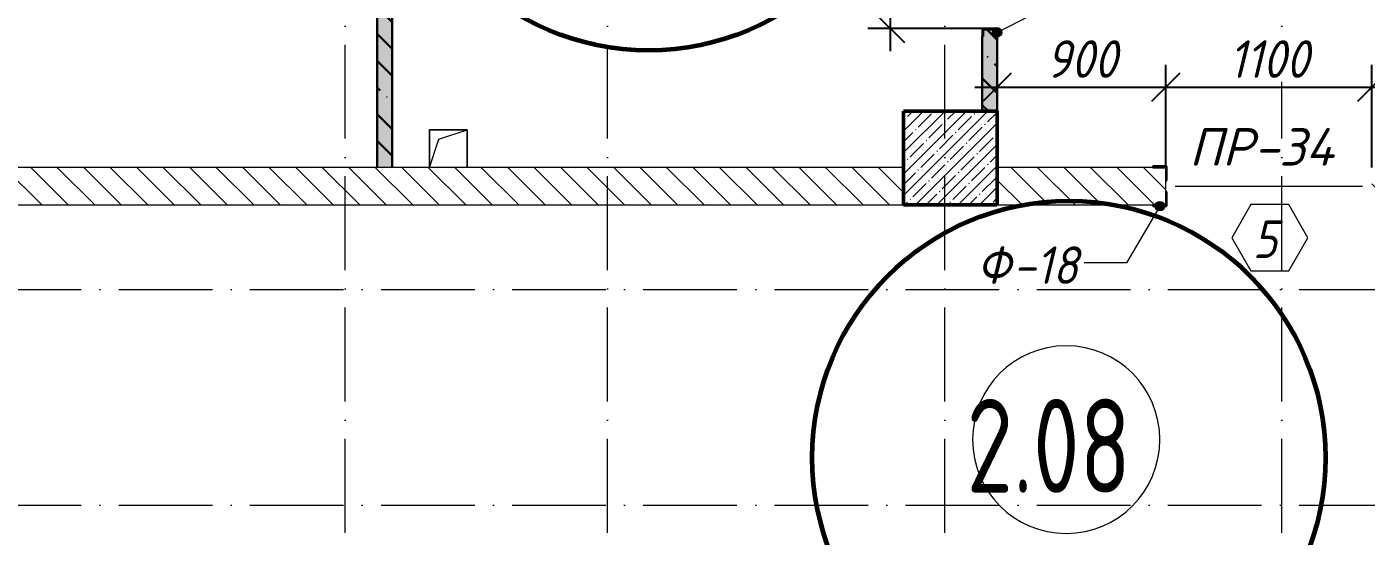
# Model space of a CAD drawing. Header units: millimetres. Extents: x -6064 to 178764, y -5836 to 29924.
# Drawn here: x 68860 to 76009, y 16834 to 19549 of the extents above; entities that cross this region are included whole.
import ezdxf

# ---------------------------------------------------------------- set-up
doc = ezdxf.new("R2010")
doc.units = ezdxf.units.MM
doc.linetypes.add('50_200_ШТРИХ_1Т_ш5_п1_п1_', pattern=[700, 500, -100, 0, -100])
for name, color, linetype, lineweight in [('0) ПГП', 1, 'Continuous', 30), ('A-AREA-IDEN', 7, 'Continuous', 9), ('A-DOOR-IDEN', 7, 'Continuous', 9), ('A-FLOR', 7, 'Continuous', 9), ('A-GENM', 7, 'Continuous', 9), ('A-GENM-1', 7, 'Continuous', 25), ('A-GENM-IDEN', 7, 'Continuous', 9), ('S-COLS', 7, 'Continuous', 9), ('S-COLS-1', 7, 'Continuous', 5), ('S-COLS-2', 7, 'Continuous', 50), ('Оси-1', 7, '50_200_ШТРИХ_1Т_ш5_п1_п1_', 9)]:
    doc.layers.add(name, color=color, linetype=linetype, lineweight=lineweight)
doc.layers.add('A-ANNO-DIMS', color=7, linetype='Continuous')
doc.layers.add('A-WALL-FNSH-2', color=7, linetype='Continuous', lineweight=13, true_color=0xce0000)
doc.layers.add('A-WALL-PATT-2', color=7, linetype='Continuous', lineweight=5, true_color=0xce0000)
doc.styles.add('ISOCPEUR_I_2', font='isocpeui.ttf', dxfattribs={"width": 0.9, "height": 200})
doc.styles.add('ISOCPEUR_I_4', font='isocpeui.ttf', dxfattribs={"height": 200})
doc.styles.add('СПДС', font='ГОСТ тип А.ttf', dxfattribs={"width": 0.9})
doc.dimstyles.new('ISO-2_0_0_9К_СРЕДНИЙ_2', dxfattribs={"dimscale": 304.8, "dimtxt": 199.196235, "dimasz": 0.492126, "dimexe": 0.393701, "dimexo": 0, "dimgap": 0, "dimtad": 1, "dimdec": 0, "dimzin": 0, "dimdsep": 46, "dimtxsty": 'ISOCPEUR_I_2', "dimblk1": 'OBLIQUE', "dimblk2": 'OBLIQUE', "dimsah": 1, "dimcen": 0.09, "dimdle": 0.393701, "dimazin": 0, "dimtfac": 1, "dimtdec": 4, "dimtix": 1, "dimtmove": 0, "dimatfit": 3, "dimfxl": 1, "dimtvp": 1, "dimtolj": 1, "dimtzin": 0, "dimarcsym": 2})
doc.dimstyles.new('ISO-2_0_0_9К_СРЕДНИЙ_ФОН_1', dxfattribs={"dimscale": 304.8, "dimtxt": 199.196235, "dimasz": 0.492126, "dimexe": 0.393701, "dimexo": 0, "dimgap": 0.164042, "dimtad": 1, "dimdec": 0, "dimdsep": 46, "dimtxsty": 'ISOCPEUR_I_2', "dimblk1": 'OBLIQUE', "dimblk2": 'OBLIQUE', "dimsah": 1, "dimcen": 0.09, "dimdle": 0.393701, "dimazin": 0, "dimtfac": 1, "dimtdec": 4, "dimtix": 1, "dimtmove": 0, "dimatfit": 3, "dimfxl": 1, "dimtvp": 1, "dimtfill": 1, "dimtolj": 1, "dimtzin": 0, "dimarcsym": 2})
pattern_1 = [(50, (0, 0), (72.873764, -6.37607), [7.62, -83.82]), (355, (0, 0), (-14.09699, 76.422444), [6.096, -67.056]), (100.451, (6.07, -0.53), (58.776964, 70.04687), [6.476, -71.236]), (46.184, (0, 20.32), (108.43142, -16.81745), [11.43, -125.73]), (96.636, (9.04, 18.92), (94.961, 98.97089), [9.714, -106.854]), (351.184, (0, 20.32), (94.96227, 98.97018), [9.144, -100.584]), (21, (10.16, 15.24), (60.64565, -40.906537), [7.62, -83.82]), (326, (10.16, 15.24), (24.72083, 73.67493), [6.096, -67.056]), (71.451, (15.214, 11.83), (85.36689, 32.768737), [6.476, -71.236]), (37.5, (0, 0), (1.235525, 33.8224325), [3.353, -62.89, 3.353, -64.719, -67.31]), (37.5, (0, 0), (1.235525, 33.8224325), [-134.315, 3.353, -63.957]), (7.5, (0, 0), (26.728146, 40.07255), [3.353, -35.458, 3.353, -61.366, -25.654]), (7.5, (0, 0), (26.728146, 40.07255), [-103.53, 3.353, -22.301]), (327.5, (-22.657, 0), (54.2363175, -2.292117), [3.353, -22.047, 3.353, -75.895, -105.156]), (327.5, (-22.657, 0), (54.2363175, -2.292117), [-104.648, 3.353, -101.803]), (317.5, (-32.817, 0), (59.25158, 10.17014), [3.353, -29.667, 3.353, -49.276, -74.676]), (317.5, (-32.817, 0), (59.25158, 10.17014), [-85.649, 3.353, -71.323])]
pattern_2 = [(135, (0, 0), (-142.5612, -142.5612), []), (135, (142.56, 0), (-142.5612, -142.5612), [252.016, -50.403, 3.353, -47.05])]
pattern_3 = [(135, (0, 0), (-70.71068, -70.71068), [])]

# ---------------------------------------------------------------- blocks, each defined once
blk = doc.blocks.new('Колонна_Несущая_Прямоугольное сечение - 500х500-V33-АР1_1_Кладочный план 2 этажа')
at = {"layer": 'S-COLS-1'}
h = blk.add_hatch(dxfattribs=at)
h.set_pattern_fill('FP_47', color=256, style=0, pattern_type=2)
h.set_pattern_definition([(45, (-73790, -18850), (-57.02463, 57.02463), []), (45, (-73732.975, -18850), (-57.02463, 57.02463), [100.806, -20.161, 3.353, -16.808])])
h.paths.add_polyline_path([(-250, -250), (250, -250), (250, 250), (-250, 250)], flags=0)
at = {"layer": 'S-COLS-2'}
for p, q in [((250, 250), (-250, 250)), ((-250, 250), (-250, -250)), ((250, -250), (250, 250)), ((-250, -250), (250, -250))]:
    blk.add_line(p, q, dxfattribs=at)
blk = doc.blocks.new('AR_Отверстие прямоугольное _в плите_ - AR_Отверстие прямоугольное _в плите_-V58-АР1_1_Кладочный план 2 этажа')
at = {"layer": 'A-GENM'}
for p, q in [((100, 100), (-100, 100)), ((-100, 100), (-100, -100)), ((-50, 50), (100, 100)), ((100, -100), (100, 100)), ((-100, -100), (-50, 50))]:
    blk.add_line(p, q, dxfattribs=at)
blk = doc.blocks.new('Фахверк_СКБ_Уголок - Ф-18_200х3550 h-29129020-АР1_1_Кладочный план 2 этажа')
at = {"layer": 'A-GENM-1'}
for p, q in [((200, 156), (125, 156)), ((125, 156), (125, 81)), ((131, 81), (131, 150)), ((131, 150), (200, 150)), ((200, 150), (200, 156)), ((125, 81), (131, 81)), ((131, 19), (125, 19)), ((125, 19), (125, -56)), ((131, -50), (131, 19)), ((125, -56), (200, -56)), ((200, -50), (131, -50)), ((200, -56), (200, -50))]:
    blk.add_line(p, q, dxfattribs=at)
blk = doc.blocks.new('Фахверк_СКБ_Швеллер - Ф-22_80х3960 h-28624893-АР1_1_Кладочный план 2 этажа')
at = {"layer": 'A-GENM-1'}
for p, q in [((165, 40), (125, 40)), ((125, 40), (125, -40)), ((129.5, 32.6), (165, 32.6)), ((129.5, -32.6), (129.5, 32.6)), ((165, 32.6), (165, 40)), ((125, -40), (165, -40)), ((165, -32.6), (129.5, -32.6)), ((165, -40), (165, -32.6))]:
    blk.add_line(p, q, dxfattribs=at)
blk = doc.blocks.new('_Oblique')
at = {"color": 0, "linetype": 'ByBlock', "lineweight": -2}
blk.add_line((-0.5, -0.5), (0.5, 0.5), dxfattribs=at)
blk = doc.blocks.new('DIMBLOCK362-АР1_1_Кладочный план 2 этажа')
at = {"layer": 'A-ANNO-DIMS', "color": 0, "lineweight": -2, "transparency": 16777216}
for p, q in [((73469.6, 19420), (73469.6, 20760)), ((73960, 20640), (73349.6, 20640)), ((73957, 19540), (73349.6, 19540))]:
    blk.add_line(p, q, dxfattribs=at)
at = {"layer": 'Defpoints', "color": 0, "transparency": 16777216}
for p in [(73469.6, 20640), (73960, 20640), (73957, 19540)]:
    blk.add_point(p, dxfattribs=at)
at = {"layer": 'A-ANNO-DIMS', "color": 0, "lineweight": -2, "transparency": 16777216, "xscale": 150, "yscale": 150, "zscale": 150}
for p, rotation in [((73469.6, 20640), 90), ((73469.6, 19540), 270)]:
    blk.add_blockref('_Oblique', p, dxfattribs=dict(at, rotation=rotation))
at = {"layer": 'A-ANNO-DIMS', "color": 0, "transparency": 16777216, "insert": (73369.6, 20090), "char_height": 200, "width": 514.846, "attachment_point": 5, "rotation": 90, "style": 'ISOCPEUR_I_2'}
blk.add_mtext('\\A1;1100', dxfattribs=at)
blk = doc.blocks.new('AAR_СКБ_Марка_Двери_Перемычка и проем - Марка перемычки и проема-25306769-АР1_1_Кладочный план 2 этажа')
at = {"layer": 'A-DOOR-IDEN'}
for p, q in [((-5, 0), (5, 0)), ((-0.968, -0.984), (-1.986, -2.747)), ((1.067, -0.984), (-0.968, -0.984)), ((2.085, -2.747), (1.067, -0.984)), ((-1.986, -2.747), (-0.968, -4.509)), ((1.067, -4.509), (2.085, -2.747)), ((-0.968, -4.509), (1.067, -4.509))]:
    blk.add_line(p, q, dxfattribs=at)
blk = doc.blocks.new('DIMBLOCK519-АР1_1_Кладочный план 2 этажа')
at = {"layer": 'A-ANNO-DIMS', "color": 0, "lineweight": -2, "transparency": 16777216}
for p, q in [((74040, 19100), (74040, 19347.7)), ((74940, 18800), (74940, 19347.7)), ((73920, 19227.7), (75060, 19227.7))]:
    blk.add_line(p, q, dxfattribs=at)
at = {"layer": 'Defpoints', "color": 0, "transparency": 16777216}
for p in [(74940, 19227.7), (74040, 19100), (74940, 18800)]:
    blk.add_point(p, dxfattribs=at)
at = {"layer": 'A-ANNO-DIMS', "color": 0, "lineweight": -2, "transparency": 16777216, "xscale": 150, "yscale": 150, "zscale": 150, "rotation": 180}
blk.add_blockref('_Oblique', (74040, 19227.7), dxfattribs=at)
at = {"layer": 'A-ANNO-DIMS', "color": 0, "lineweight": -2, "transparency": 16777216, "xscale": 150, "yscale": 150, "zscale": 150}
blk.add_blockref('_Oblique', (74940, 19227.7), dxfattribs=at)
at = {"layer": 'A-ANNO-DIMS', "color": 0, "transparency": 16777216, "insert": (74490, 19377.7), "char_height": 200, "width": 455.087, "attachment_point": 5, "style": 'ISOCPEUR_I_2', "bg_fill": 3, "box_fill_scale": 1.1, "bg_fill_color": 256, "bg_fill_true_color": 13158600, "bg_fill_transparency": 0}
blk.add_mtext('\\A1;900', dxfattribs=at)
blk = doc.blocks.new('DIMBLOCK520-АР1_1_Кладочный план 2 этажа')
at = {"layer": 'A-ANNO-DIMS', "color": 0, "lineweight": -2, "transparency": 16777216}
for p, q in [((74940, 18800), (74940, 19347.7)), ((76040, 18800), (76040, 19347.7)), ((74820, 19227.7), (76160, 19227.7))]:
    blk.add_line(p, q, dxfattribs=at)
at = {"layer": 'Defpoints', "color": 0, "transparency": 16777216}
for p in [(76040, 19227.7), (74940, 18800), (76040, 18800)]:
    blk.add_point(p, dxfattribs=at)
at = {"layer": 'A-ANNO-DIMS', "color": 0, "lineweight": -2, "transparency": 16777216, "xscale": 150, "yscale": 150, "zscale": 150, "rotation": 180}
blk.add_blockref('_Oblique', (74940, 19227.7), dxfattribs=at)
at = {"layer": 'A-ANNO-DIMS', "color": 0, "lineweight": -2, "transparency": 16777216, "xscale": 150, "yscale": 150, "zscale": 150}
blk.add_blockref('_Oblique', (76040, 19227.7), dxfattribs=at)
at = {"layer": 'A-ANNO-DIMS', "color": 0, "transparency": 16777216, "insert": (75490, 19377.7), "char_height": 200, "width": 514.846, "attachment_point": 5, "style": 'ISOCPEUR_I_2', "bg_fill": 3, "box_fill_scale": 1.1, "bg_fill_color": 256, "bg_fill_true_color": 13158600, "bg_fill_transparency": 0}
blk.add_mtext('\\A1;1100', dxfattribs=at)
blk = doc.blocks.new('Марка_Помещения - Номер-25198446-Объем проектирования 2 этажа')
at = {"layer": 'A-AREA-IDEN'}
for start, end in [(360, 180), (180, 360)]:
    blk.add_arc((0, 0), 2.5, start, end, dxfattribs=at)

msp = doc.modelspace()

# ---------------------------------------------------------------- hatches: boundary and pattern name
at = {"layer": '0) ПГП'}
h = msp.add_hatch(dxfattribs=at)
h.set_pattern_fill('FP_25', color=256, style=0, pattern_type=2)
h.set_pattern_definition(pattern_1)
h.paths.add_polyline_path([(74040, 19100), (74040, 19500), (74032.6, 19500), (74032.6, 19535.5), (73967.4, 19535.5), (73967.4, 19500), (73960, 19500), (73960, 19100), (74032.6, 19100)], flags=0)
h.paths.add_polyline_path([(73967.4, 20644.5), (74032.6, 20644.5), (74032.6, 20680), (74040, 20680), (74040, 22700), (73960, 22700), (73960, 20680), (73967.4, 20680)], flags=0)
h = msp.add_hatch(dxfattribs=at)
h.set_pattern_fill('FP_26', color=256, style=0, pattern_type=2)
h.set_pattern_definition(pattern_2)
h.paths.add_polyline_path([(74040, 19100), (74040, 19500), (74032.6, 19500), (74032.6, 19535.5), (73967.4, 19535.5), (73967.4, 19500), (73960, 19500), (73960, 19100), (74032.6, 19100)], flags=0)
h.paths.add_polyline_path([(73967.4, 20644.5), (74032.6, 20644.5), (74032.6, 20680), (74040, 20680), (74040, 22700), (73960, 22700), (73960, 20680), (73967.4, 20680)], flags=0)
h = msp.add_hatch(dxfattribs=at)
h.set_pattern_fill('FP_25', color=256, style=0, pattern_type=2)
h.set_pattern_definition(pattern_1)
h.paths.add_polyline_path([(70730, 18800), (70810, 18800), (70810, 20650), (70730, 20650)], flags=0)
h = msp.add_hatch(dxfattribs=at)
h.set_pattern_fill('FP_26', color=256, style=0, pattern_type=2)
h.set_pattern_definition(pattern_2)
h.paths.add_polyline_path([(70730, 18800), (70810, 18800), (70810, 20650), (70730, 20650)], flags=0)
at = {"layer": 'A-GENM-IDEN'}
h = msp.add_hatch(color=256, dxfattribs=at)
edge = h.paths.add_edge_path(flags=0)
edge.add_arc((74040, 19520), 25, 0, 360)
h = msp.add_hatch(color=256, dxfattribs=at)
edge = h.paths.add_edge_path(flags=0)
edge.add_arc((74908.5, 18594), 25, 0, 360)
at = {"layer": 'A-WALL-PATT-2'}
h = msp.add_hatch(dxfattribs=at)
h.set_pattern_fill('FP_22', color=256, style=0, pattern_type=2)
h.set_pattern_definition(pattern_3)
h.paths.add_polyline_path([(73540, 18600), (73540, 18800), (66760, 18800), (66760, 18600), (71916.9, 18600)], flags=0)
h = msp.add_hatch(dxfattribs=at)
h.set_pattern_fill('FP_22', color=256, style=0, pattern_type=2)
h.set_pattern_definition(pattern_3)
h.paths.add_polyline_path([(78045.9, 18600), (78580, 18600), (78580, 18800), (76040, 18800), (76040, 18600), (76109, 18600)], flags=0)
h.paths.add_polyline_path([(74871, 18600), (74940, 18600), (74940, 18800), (74040, 18800), (74040, 18600)], flags=0)

# ---------------------------------------------------------------- linework, layer by layer
at = {"color": 6, "lineweight": 60}
for centre in [(72179.4, 20793.4), (74422.4, 17252.4)]:
    msp.add_circle(centre, 1369.4, dxfattribs=at)
at = {"layer": '0) ПГП'}
for p, q in [((70730, 20650), (70730, 18800)), ((70810, 18800), (70810, 19850)), ((73960, 19500), (73960, 19100)), ((74040, 19100), (74040, 19500))]:
    msp.add_line(p, q, dxfattribs=at)
at = {"layer": 'A-FLOR'}
for p, q in [((71010, 19000), (71210, 19000)), ((71010, 18800), (71010, 19000)), ((71210, 19000), (71210, 18800))]:
    msp.add_line(p, q, dxfattribs=at)
at = {"layer": 'A-GENM-IDEN'}
for p, q in [((74040, 19520), (74702.1, 19861.4)), ((74908.5, 18594), (74729.8, 18291.5)), ((74729.8, 18291.5), (74503.3, 18291.5))]:
    msp.add_line(p, q, dxfattribs=at)
for centre in [(74040, 19520), (74908.5, 18594)]:
    msp.add_circle(centre, 25, dxfattribs=at)
at = {"layer": 'A-WALL-FNSH-2'}
for p, q in [((73540, 18800), (66760, 18800)), ((74871, 18800), (74040, 18800)), ((74940, 18669), (74940, 18731)), ((66760, 18600), (73540, 18600)), ((74040, 18600), (74871, 18600))]:
    msp.add_line(p, q, dxfattribs=at)
at = {"layer": 'Оси-1'}
for p, q in [((70560, -4150), (70560, 28636.9)), ((71960, -4150), (71960, 28636.9)), ((73760, -4150), (73760, 28636.9)), ((75560, -4150), (75560, 28636.9)), ((-4160, 18150), (125951.6, 18150)), ((-4160, 17000), (125951.6, 17000))]:
    msp.add_line(p, q, dxfattribs=at)

# ---------------------------------------------------------------- block references
at = {"layer": 'A-AREA-IDEN', "xscale": 199.9999999999999, "yscale": 199.9999999999999, "zscale": 199.9999999999999}
msp.add_blockref('Марка_Помещения - Номер-25198446-Объем проектирования 2 этажа', (74408.1, 17349), dxfattribs=at)
at = {"layer": 'A-DOOR-IDEN', "xscale": 99.99999999999993, "yscale": 99.99999999999993, "zscale": 99.99999999999993}
msp.add_blockref('AAR_СКБ_Марка_Двери_Перемычка и проем - Марка перемычки и проема-25306769-АР1_1_Кладочный план 2 этажа', (75490, 18700), dxfattribs=at)
at = {"layer": 'A-GENM'}
msp.add_blockref('AR_Отверстие прямоугольное _в плите_ - AR_Отверстие прямоугольное _в плите_-V58-АР1_1_Кладочный план 2 этажа', (71110, 18900), dxfattribs=at)
at = {"layer": 'A-GENM-1'}
for name, p, rotation in [('Фахверк_СКБ_Швеллер - Ф-22_80х3960 h-28624893-АР1_1_Кладочный план 2 этажа', (74000, 19665), 269.9999999999999), ('Фахверк_СКБ_Уголок - Ф-18_200х3550 h-29129020-АР1_1_Кладочный план 2 этажа', (75071, 18750), 180)]:
    msp.add_blockref(name, p, dxfattribs=dict(at, rotation=rotation))
at = {"layer": 'S-COLS'}
msp.add_blockref('Колонна_Несущая_Прямоугольное сечение - 500х500-V33-АР1_1_Кладочный план 2 этажа', (73790, 18850), dxfattribs=at)

# ---------------------------------------------------------------- texts
at = {"layer": 'A-AREA-IDEN', "insert": (73876.6, 17566.1), "char_height": 500, "width": 1327.594, "attachment_point": 1, "style": 'СПДС'}
msp.add_mtext('2.08', dxfattribs=at)
at = {"layer": 'A-DOOR-IDEN', "insert": (75403.8, 18517.4), "char_height": 200, "width": 158.734, "attachment_point": 1, "style": 'ISOCPEUR_I_2'}
msp.add_mtext('\\fISOCPEUR|b0|i1|c204|p34|;\\W.9;5', dxfattribs=at)
at = {"layer": 'A-GENM-IDEN', "char_height": 200, "attachment_point": 1, "style": 'ISOCPEUR_I_2'}
for s, insert, width in [('\\fISOCPEUR|b0|i1|c204|p34|;\\W.9;Ф', (73931.9, 18379.1), 230.886), ('-18', (74122.4, 18379.1), 432.911)]:
    msp.add_mtext(s, dxfattribs=dict(at, insert=insert, width=width))

# ---------------------------------------------------------------- dimensions: what is measured, and where the dimension line sits
at = {"layer": 'A-ANNO-DIMS'}
dim = msp.add_linear_dim(base=(73469.6, 20640), p1=(73957, 19540), p2=(73960, 20640), angle=90, dimstyle='ISO-2_0_0_9К_СРЕДНИЙ_2', override={"dimpost": '<>', "dimfxl": 1100.004223}, dxfattribs=at)
dim.commit()
dim.dimension.update_dxf_attribs({"geometry": 'DIMBLOCK362-АР1_1_Кладочный план 2 этажа', "text_midpoint": (73369.6, 20090)})

# ---------------------------------------------------------------- next in the draw order: dimensions: what is measured, and where the dimension line sits
dim = msp.add_linear_dim(base=(74940, 19227.7), p1=(74040, 19100), p2=(74940, 18800), dimstyle='ISO-2_0_0_9К_СРЕДНИЙ_ФОН_1', override={"dimpost": '<>', "dimfxl": 948.683297}, dxfattribs=at)
dim.commit()
dim.dimension.update_dxf_attribs({"geometry": 'DIMBLOCK519-АР1_1_Кладочный план 2 этажа', "text_midpoint": (74490, 19377.7)})

# ---------------------------------------------------------------- next in the draw order: dimensions: what is measured, and where the dimension line sits
dim = msp.add_linear_dim(base=(76040, 19227.7), p1=(74940, 18800), p2=(76040, 18800), dimstyle='ISO-2_0_0_9К_СРЕДНИЙ_ФОН_1', override={"dimpost": '<>', "dimfxl": 1100}, dxfattribs=at)
dim.commit()
dim.dimension.update_dxf_attribs({"geometry": 'DIMBLOCK520-АР1_1_Кладочный план 2 этажа', "text_midpoint": (75490, 19377.7)})

# ---------------------------------------------------------------- next in the draw order: texts
at = {"layer": 'A-GENM-IDEN', "char_height": 200, "attachment_point": 1, "style": 'ISOCPEUR_I_4'}
for s, insert, width in [('ПР', (75064.2, 19009.3), 416.877), ('-34', (75408.2, 19009.3), 561.181)]:
    msp.add_mtext(s, dxfattribs=dict(at, insert=insert, width=width))

doc.saveas('drawing.dxf')
